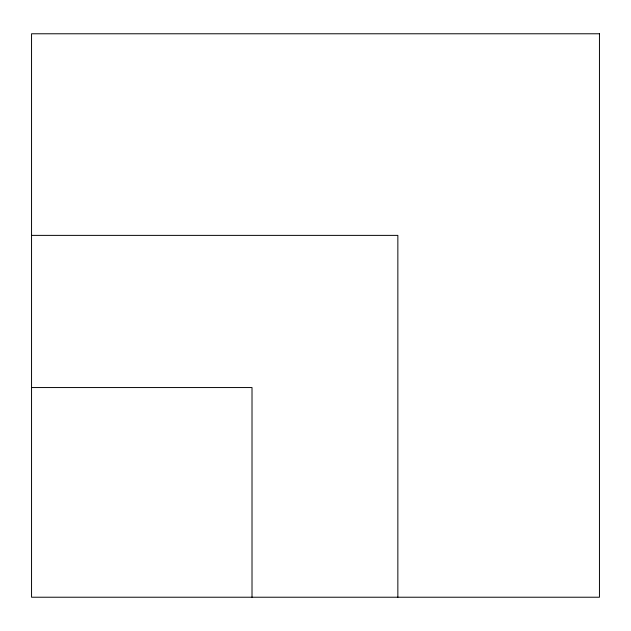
<?xml version="1.0" encoding="UTF-8"?>
<svg xmlns="http://www.w3.org/2000/svg" width="631" height="631" viewBox="0 0 631 631"><rect width="100%" height="100%" fill="white"/><g stroke="black" fill="none" stroke-linecap="round" stroke-linejoin="round"><path stroke-width="0.95" d="M31.55 235.379L397.853 235.379L397.853 597.226M31.55 387.552L252.014 387.552L252.014 597.226M599.45 33.774L31.55 33.774L31.55 597.226L599.45 597.226L599.45 33.774"/></g></svg>
